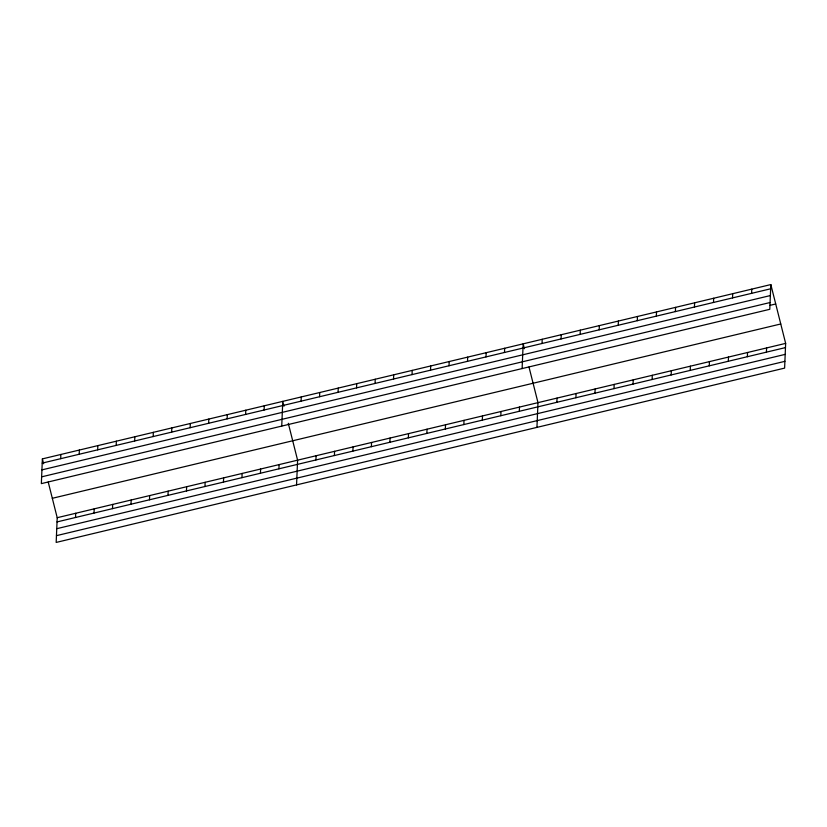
<?xml version="1.0" encoding="UTF-8"?>
<svg xmlns="http://www.w3.org/2000/svg" width="827" height="827" viewBox="0 0 827 827"><rect width="100%" height="100%" fill="white"/><g stroke="black" fill="none" stroke-linecap="round" stroke-linejoin="round"><path stroke-width="1.24" d="M42.384 458.892L41.35 483.619L769.792 309.298L770.826 284.571L42.384 458.892L43.614 463.751M48.224 482.048L57.208 517.702L56.174 542.429L784.616 368.108L785.65 343.381L770.826 284.571M60.702 458.685L60.878 454.468M75.526 517.495L75.702 513.278M79.196 454.261L79.371 450.043M94.02 513.071L94.195 508.853M97.679 449.836L97.855 445.619M112.503 508.646L112.689 504.429M116.173 445.412L116.349 441.194M130.997 504.222L131.173 500.004M134.667 440.987L134.842 436.77M149.491 499.797L149.666 495.58M153.16 436.563L153.336 432.345M167.984 495.373L168.16 491.155M171.644 432.139L171.82 427.921M186.468 490.949L186.654 486.731M190.138 427.714L190.313 423.496M204.962 486.524L205.137 482.306M208.631 423.29L208.807 419.072M223.455 482.1L223.631 477.882M227.125 418.865L227.301 414.647M241.949 477.675L242.125 473.457M245.609 414.441L245.784 410.213M260.433 473.251L260.619 469.033M264.102 410.016L264.278 405.788M278.926 468.826L279.102 464.598M281.738 426.091L282.772 401.364L283.992 406.222M296.562 484.901L297.596 460.174L288.292 423.279M301.09 401.157L301.266 396.939M315.914 459.967L316.09 455.749M319.573 396.733L319.749 392.515M334.397 455.543L334.573 451.325M338.067 392.308L338.243 388.09M352.891 451.118L353.067 446.9M356.561 387.884L356.737 383.666M371.385 446.694L371.561 442.476M375.055 383.459L375.231 379.242M389.879 442.269L390.055 438.052M393.538 379.035L393.714 374.817M408.362 437.845L408.538 433.627M412.032 374.61L412.208 370.393M426.856 433.42L427.032 429.203M430.526 370.186L430.702 365.968M445.35 428.996L445.526 424.778M449.02 365.761L449.195 361.544M463.844 424.571L464.019 420.354M467.503 361.337L467.679 357.119M482.327 420.147L482.503 415.929M485.997 356.913L486.173 352.695M500.821 415.723L500.997 411.505M504.491 352.488L504.666 348.27M519.315 411.298L519.49 407.08M522.116 368.563L523.16 343.836L524.38 348.694M536.94 427.373L537.984 402.656L528.991 367.002M542.026 343.505L542.212 339.277M556.86 402.315L557.036 398.097M561.078 338.946L561.254 334.718M575.902 397.756L576.088 393.528M580.13 334.387L580.306 330.159M594.954 393.197L595.14 388.969M599.182 329.818L599.358 325.6M614.006 388.638L614.182 384.41M618.234 325.259L618.41 321.041M633.058 384.079L633.234 379.851M637.286 320.7L637.462 316.483M652.11 379.51L652.286 375.293M656.338 316.141L656.514 311.924M671.162 374.951L671.338 370.734M675.39 311.583L675.566 307.365M690.214 370.393L690.39 366.175M694.442 307.024L694.618 302.806M709.266 365.834L709.442 361.616M713.494 302.465L713.67 298.247M728.318 361.275L728.494 357.057M732.546 297.906L732.722 293.688M747.37 356.716L747.546 352.498M751.598 293.347L751.774 289.13M766.422 352.157L766.598 347.94M42.208 463.11L770.65 288.788M41.929 469.881L770.361 295.559M41.629 476.848L770.071 302.527M769.761 305.401L775.716 303.974M52.318 498.299L780.76 323.977M57.208 517.702L785.65 343.381M57.032 521.92L785.474 347.598M56.753 528.691L785.185 354.37M56.463 535.658L784.895 361.337"/></g></svg>
